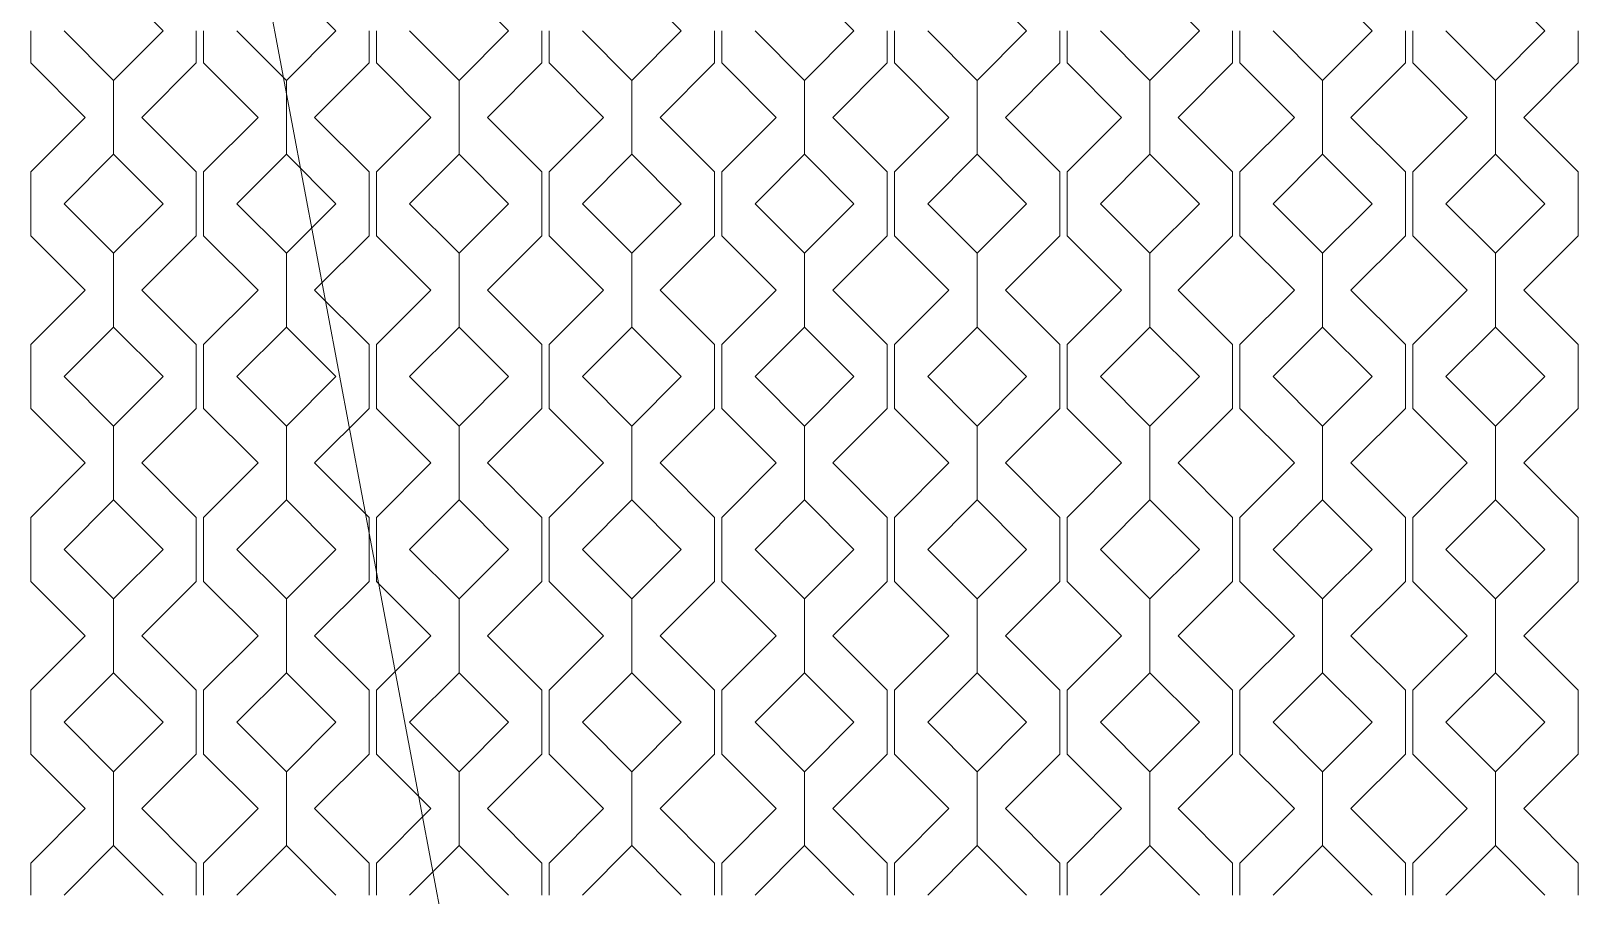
# Model space of a CAD drawing. Header units: millimetres. Extents: x -20794 to 71174, y -103753 to 30644.
# Drawn here: x -826 to 2160, y 14000 to 15667 of the extents above; entities that cross this region are included whole.
import ezdxf

# ---------------------------------------------------------------- set-up
doc = ezdxf.new("R2010")
doc.units = ezdxf.units.MM
doc.header["$MEASUREMENT"] = 0
doc.layers.add('Местность - Рельеф', color=7, linetype='Continuous')
doc.layers.add('Местность - Рельеф_Ном._пера__1', color=7, linetype='Continuous', lineweight=13)
doc.layers.add('Местность - Рельеф_Ном._пера__102', color=7, linetype='Continuous', lineweight=5, true_color=0xcccccc)

# ---------------------------------------------------------------- blocks, each defined once
blk = doc.blocks.new('*X1')
at = {"layer": 'Местность - Рельеф_Ном._пера__102', "color": 254, "linetype": 'Continuous', "lineweight": 5, "true_color": 0xcccccc}
for p, q in [((-666.665835, 15762.0806), (-571.2362, 15666.651)), ((-333.332835, 15762.0806), (-237.9032, 15666.651)), ((0.000165, 15762.0806), (95.4298, 15666.651)), ((333.333165, 15762.0806), (428.7628, 15666.651)), ((666.666165, 15762.0806), (762.0958, 15666.651)), ((999.999165, 15762.0806), (1095.4288, 15666.651)), ((1333.332165, 15762.0806), (1428.7618, 15666.651)), ((1666.665165, 15762.0806), (1762.0948, 15666.651)), ((1999.998165, 15762.0806), (2095.4278, 15666.651)), ((-826.235, 15666.651), (-826.235, 15604.907)), ((-666.666, 15571.222), (-762.095, 15666.651)), ((-571.2364, 15666.651), (-666.666, 15571.222)), ((-507.097, 15666.651), (-507.097, 15604.907)), ((-492.902, 15666.651), (-492.902, 15604.907)), ((-333.333, 15571.222), (-428.762, 15666.651)), ((-237.9034, 15666.651), (-333.333, 15571.222)), ((-173.764, 15666.651), (-173.764, 15604.907)), ((-159.569, 15666.651), (-159.569, 15604.907)), ((0, 15571.222), (-95.429, 15666.651)), ((95.4296, 15666.651), (0, 15571.222)), ((159.569, 15666.651), (159.569, 15604.907)), ((173.764, 15666.651), (173.764, 15604.907)), ((333.333, 15571.222), (237.904, 15666.651)), ((428.7626, 15666.651), (333.333, 15571.222)), ((492.902, 15666.651), (492.902, 15604.907)), ((507.097, 15666.651), (507.097, 15604.907)), ((666.666, 15571.222), (571.237, 15666.651)), ((762.0956, 15666.651), (666.666, 15571.222)), ((826.235, 15666.651), (826.235, 15604.907)), ((840.43, 15666.651), (840.43, 15604.907)), ((999.999, 15571.222), (904.57, 15666.651)), ((1095.4286, 15666.651), (999.999, 15571.222)), ((1159.568, 15666.651), (1159.568, 15604.907)), ((1173.763, 15666.651), (1173.763, 15604.907)), ((1333.332, 15571.222), (1237.903, 15666.651)), ((1428.7616, 15666.651), (1333.332, 15571.222)), ((1492.901, 15666.651), (1492.901, 15604.907)), ((1507.096, 15666.651), (1507.096, 15604.907)), ((1666.665, 15571.222), (1571.236, 15666.651)), ((1762.0946, 15666.651), (1666.665, 15571.222)), ((1826.234, 15666.651), (1826.234, 15604.907)), ((1840.429, 15666.651), (1840.429, 15604.907)), ((1999.998, 15571.222), (1904.569, 15666.651)), ((2095.4276, 15666.651), (1999.998, 15571.222)), ((2159.567, 15666.651), (2159.567, 15604.907)), ((-721.313, 15499.985), (-826.235, 15604.907)), ((-507.097, 15604.907), (-612.0191, 15499.985)), ((-387.98, 15499.985), (-492.902, 15604.907)), ((-173.764, 15604.907), (-278.6861, 15499.985)), ((-54.647, 15499.985), (-159.569, 15604.907)), ((159.569, 15604.907), (54.6469, 15499.985)), ((278.686, 15499.985), (173.764, 15604.907)), ((492.902, 15604.907), (387.9799, 15499.985)), ((612.019, 15499.985), (507.097, 15604.907)), ((826.235, 15604.907), (721.3129, 15499.985)), ((945.352, 15499.985), (840.43, 15604.907)), ((1159.568, 15604.907), (1054.6459, 15499.985)), ((1278.685, 15499.985), (1173.763, 15604.907)), ((1492.901, 15604.907), (1387.9789, 15499.985)), ((1612.018, 15499.985), (1507.096, 15604.907)), ((1826.234, 15604.907), (1721.3119, 15499.985)), ((1945.351, 15499.985), (1840.429, 15604.907)), ((2159.567, 15604.907), (2054.6449, 15499.985)), ((-666.666, 15428.7476), (-666.666, 15571.222)), ((-666.665835, 15571.222), (-666.665835, 15428.7476)), ((-333.333, 15428.7476), (-333.333, 15571.222)), ((-333.332835, 15571.222), (-333.332835, 15428.7476)), ((0, 15428.7476), (0, 15571.222)), ((0.000165, 15571.222), (0.000165, 15428.7476)), ((333.333, 15428.7476), (333.333, 15571.222)), ((333.333165, 15571.222), (333.333165, 15428.7476)), ((666.666, 15428.7476), (666.666, 15571.222)), ((666.666165, 15571.222), (666.666165, 15428.7476)), ((999.999, 15428.7476), (999.999, 15571.222)), ((999.999165, 15571.222), (999.999165, 15428.7476)), ((1333.332, 15428.7476), (1333.332, 15571.222)), ((1333.332165, 15571.222), (1333.332165, 15428.7476)), ((1666.665, 15428.7476), (1666.665, 15571.222)), ((1666.665165, 15571.222), (1666.665165, 15428.7476)), ((1999.998, 15428.7476), (1999.998, 15571.222)), ((1999.998165, 15571.222), (1999.998165, 15428.7476)), ((-826.235, 15395.0625), (-721.313, 15499.985)), ((-612.0191, 15499.985), (-507.097, 15395.0625)), ((-492.902, 15395.0625), (-387.98, 15499.985)), ((-278.6861, 15499.985), (-173.764, 15395.0625)), ((-159.569, 15395.0625), (-54.647, 15499.985)), ((54.6469, 15499.985), (159.569, 15395.0625)), ((173.764, 15395.0625), (278.686, 15499.985)), ((387.9799, 15499.985), (492.902, 15395.0625)), ((507.097, 15395.0625), (612.019, 15499.985)), ((721.3129, 15499.985), (826.235, 15395.0625)), ((840.43, 15395.0625), (945.352, 15499.985)), ((1054.6459, 15499.985), (1159.568, 15395.0625)), ((1173.763, 15395.0625), (1278.685, 15499.985)), ((1387.9789, 15499.985), (1492.901, 15395.0625)), ((1507.096, 15395.0625), (1612.018, 15499.985)), ((1721.3119, 15499.985), (1826.234, 15395.0625)), ((1840.429, 15395.0625), (1945.351, 15499.985)), ((2054.6449, 15499.985), (2159.567, 15395.0625)), ((-762.095, 15333.318165), (-666.666, 15428.7478)), ((-666.665835, 15428.7476), (-571.2362, 15333.318)), ((-428.762, 15333.318165), (-333.333, 15428.7478)), ((-333.332835, 15428.7476), (-237.9032, 15333.318)), ((-95.429, 15333.318165), (0, 15428.7478)), ((0.000165, 15428.7476), (95.4298, 15333.318)), ((237.904, 15333.318165), (333.333, 15428.7478)), ((333.333165, 15428.7476), (428.7628, 15333.318)), ((571.237, 15333.318165), (666.666, 15428.7478)), ((666.666165, 15428.7476), (762.0958, 15333.318)), ((904.57, 15333.318165), (999.999, 15428.7478)), ((999.999165, 15428.7476), (1095.4288, 15333.318)), ((1237.903, 15333.318165), (1333.332, 15428.7478)), ((1333.332165, 15428.7476), (1428.7618, 15333.318)), ((1571.236, 15333.318165), (1666.665, 15428.7478)), ((1666.665165, 15428.7476), (1762.0948, 15333.318)), ((1904.569, 15333.318165), (1999.998, 15428.7478)), ((1999.998165, 15428.7476), (2095.4278, 15333.318)), ((-826.235, 15395.0625), (-826.235, 15333.318)), ((-507.097, 15395.0625), (-507.097, 15333.318)), ((-492.902, 15395.0625), (-492.902, 15333.318)), ((-173.764, 15395.0625), (-173.764, 15333.318)), ((-159.569, 15395.0625), (-159.569, 15333.318)), ((159.569, 15395.0625), (159.569, 15333.318)), ((173.764, 15395.0625), (173.764, 15333.318)), ((492.902, 15395.0625), (492.902, 15333.318)), ((507.097, 15395.0625), (507.097, 15333.318)), ((826.235, 15395.0625), (826.235, 15333.318)), ((840.43, 15395.0625), (840.43, 15333.318)), ((1159.568, 15395.0625), (1159.568, 15333.318)), ((1173.763, 15395.0625), (1173.763, 15333.318)), ((1492.901, 15395.0625), (1492.901, 15333.318)), ((1507.096, 15395.0625), (1507.096, 15333.318)), ((1826.234, 15395.0625), (1826.234, 15333.318)), ((1840.429, 15395.0625), (1840.429, 15333.318)), ((2159.567, 15395.0625), (2159.567, 15333.318)), ((-826.235, 15333.318), (-826.235, 15271.574)), ((-666.666, 15237.889), (-762.095, 15333.318)), ((-571.2364, 15333.318), (-666.666, 15237.889)), ((-507.097, 15333.318), (-507.097, 15271.574)), ((-492.902, 15333.318), (-492.902, 15271.574)), ((-333.333, 15237.889), (-428.762, 15333.318)), ((-237.9034, 15333.318), (-333.333, 15237.889)), ((-173.764, 15333.318), (-173.764, 15271.574)), ((-159.569, 15333.318), (-159.569, 15271.574)), ((0, 15237.889), (-95.429, 15333.318)), ((95.4296, 15333.318), (0, 15237.889)), ((159.569, 15333.318), (159.569, 15271.574)), ((173.764, 15333.318), (173.764, 15271.574)), ((333.333, 15237.889), (237.904, 15333.318)), ((428.7626, 15333.318), (333.333, 15237.889)), ((492.902, 15333.318), (492.902, 15271.574)), ((507.097, 15333.318), (507.097, 15271.574)), ((666.666, 15237.889), (571.237, 15333.318)), ((762.0956, 15333.318), (666.666, 15237.889)), ((826.235, 15333.318), (826.235, 15271.574)), ((840.43, 15333.318), (840.43, 15271.574)), ((999.999, 15237.889), (904.57, 15333.318)), ((1095.4286, 15333.318), (999.999, 15237.889)), ((1159.568, 15333.318), (1159.568, 15271.574)), ((1173.763, 15333.318), (1173.763, 15271.574)), ((1333.332, 15237.889), (1237.903, 15333.318)), ((1428.7616, 15333.318), (1333.332, 15237.889)), ((1492.901, 15333.318), (1492.901, 15271.574)), ((1507.096, 15333.318), (1507.096, 15271.574)), ((1666.665, 15237.889), (1571.236, 15333.318)), ((1762.0946, 15333.318), (1666.665, 15237.889)), ((1826.234, 15333.318), (1826.234, 15271.574)), ((1840.429, 15333.318), (1840.429, 15271.574)), ((1999.998, 15237.889), (1904.569, 15333.318)), ((2095.4276, 15333.318), (1999.998, 15237.889)), ((2159.567, 15333.318), (2159.567, 15271.574)), ((-721.313, 15166.652), (-826.235, 15271.574)), ((-507.097, 15271.574), (-612.0191, 15166.652)), ((-387.98, 15166.652), (-492.902, 15271.574)), ((-173.764, 15271.574), (-278.6861, 15166.652)), ((-54.647, 15166.652), (-159.569, 15271.574)), ((159.569, 15271.574), (54.6469, 15166.652)), ((278.686, 15166.652), (173.764, 15271.574)), ((492.902, 15271.574), (387.9799, 15166.652)), ((612.019, 15166.652), (507.097, 15271.574)), ((826.235, 15271.574), (721.3129, 15166.652)), ((945.352, 15166.652), (840.43, 15271.574)), ((1159.568, 15271.574), (1054.6459, 15166.652)), ((1278.685, 15166.652), (1173.763, 15271.574)), ((1492.901, 15271.574), (1387.9789, 15166.652)), ((1612.018, 15166.652), (1507.096, 15271.574)), ((1826.234, 15271.574), (1721.3119, 15166.652)), ((1945.351, 15166.652), (1840.429, 15271.574)), ((2159.567, 15271.574), (2054.6449, 15166.652)), ((-666.666, 15095.4146), (-666.666, 15237.889)), ((-666.665835, 15237.889), (-666.665835, 15095.4146)), ((-333.333, 15095.4146), (-333.333, 15237.889)), ((-333.332835, 15237.889), (-333.332835, 15095.4146)), ((0, 15095.4146), (0, 15237.889)), ((0.000165, 15237.889), (0.000165, 15095.4146)), ((333.333, 15095.4146), (333.333, 15237.889)), ((333.333165, 15237.889), (333.333165, 15095.4146)), ((666.666, 15095.4146), (666.666, 15237.889)), ((666.666165, 15237.889), (666.666165, 15095.4146)), ((999.999, 15095.4146), (999.999, 15237.889)), ((999.999165, 15237.889), (999.999165, 15095.4146)), ((1333.332, 15095.4146), (1333.332, 15237.889)), ((1333.332165, 15237.889), (1333.332165, 15095.4146)), ((1666.665, 15095.4146), (1666.665, 15237.889)), ((1666.665165, 15237.889), (1666.665165, 15095.4146)), ((1999.998, 15095.4146), (1999.998, 15237.889)), ((1999.998165, 15237.889), (1999.998165, 15095.4146)), ((-826.235, 15061.7295), (-721.313, 15166.652)), ((-612.0191, 15166.652), (-507.097, 15061.7295)), ((-492.902, 15061.7295), (-387.98, 15166.652)), ((-278.6861, 15166.652), (-173.764, 15061.7295)), ((-159.569, 15061.7295), (-54.647, 15166.652)), ((54.6469, 15166.652), (159.569, 15061.7295)), ((173.764, 15061.7295), (278.686, 15166.652)), ((387.9799, 15166.652), (492.902, 15061.7295)), ((507.097, 15061.7295), (612.019, 15166.652)), ((721.3129, 15166.652), (826.235, 15061.7295)), ((840.43, 15061.7295), (945.352, 15166.652)), ((1054.6459, 15166.652), (1159.568, 15061.7295)), ((1173.763, 15061.7295), (1278.685, 15166.652)), ((1387.9789, 15166.652), (1492.901, 15061.7295)), ((1507.096, 15061.7295), (1612.018, 15166.652)), ((1721.3119, 15166.652), (1826.234, 15061.7295)), ((1840.429, 15061.7295), (1945.351, 15166.652)), ((2054.6449, 15166.652), (2159.567, 15061.7295)), ((-762.095, 14999.985165), (-666.666, 15095.4148)), ((-666.665835, 15095.4146), (-571.2362, 14999.985)), ((-428.762, 14999.985165), (-333.333, 15095.4148)), ((-333.332835, 15095.4146), (-237.9032, 14999.985)), ((-95.429, 14999.985165), (0, 15095.4148)), ((0.000165, 15095.4146), (95.4298, 14999.985)), ((237.904, 14999.985165), (333.333, 15095.4148)), ((333.333165, 15095.4146), (428.7628, 14999.985)), ((571.237, 14999.985165), (666.666, 15095.4148)), ((666.666165, 15095.4146), (762.0958, 14999.985)), ((904.57, 14999.985165), (999.999, 15095.4148)), ((999.999165, 15095.4146), (1095.4288, 14999.985)), ((1237.903, 14999.985165), (1333.332, 15095.4148)), ((1333.332165, 15095.4146), (1428.7618, 14999.985)), ((1571.236, 14999.985165), (1666.665, 15095.4148)), ((1666.665165, 15095.4146), (1762.0948, 14999.985)), ((1904.569, 14999.985165), (1999.998, 15095.4148)), ((1999.998165, 15095.4146), (2095.4278, 14999.985)), ((-826.235, 15061.7295), (-826.235, 14999.985)), ((-507.097, 15061.7295), (-507.097, 14999.985)), ((-492.902, 15061.7295), (-492.902, 14999.985)), ((-173.764, 15061.7295), (-173.764, 14999.985)), ((-159.569, 15061.7295), (-159.569, 14999.985)), ((159.569, 15061.7295), (159.569, 14999.985)), ((173.764, 15061.7295), (173.764, 14999.985)), ((492.902, 15061.7295), (492.902, 14999.985)), ((507.097, 15061.7295), (507.097, 14999.985)), ((826.235, 15061.7295), (826.235, 14999.985)), ((840.43, 15061.7295), (840.43, 14999.985)), ((1159.568, 15061.7295), (1159.568, 14999.985)), ((1173.763, 15061.7295), (1173.763, 14999.985)), ((1492.901, 15061.7295), (1492.901, 14999.985)), ((1507.096, 15061.7295), (1507.096, 14999.985)), ((1826.234, 15061.7295), (1826.234, 14999.985)), ((1840.429, 15061.7295), (1840.429, 14999.985)), ((2159.567, 15061.7295), (2159.567, 14999.985)), ((-826.235, 14999.985), (-826.235, 14938.241)), ((-666.666, 14904.556), (-762.095, 14999.985)), ((-571.2364, 14999.985), (-666.666, 14904.556)), ((-507.097, 14999.985), (-507.097, 14938.241)), ((-492.902, 14999.985), (-492.902, 14938.241)), ((-333.333, 14904.556), (-428.762, 14999.985)), ((-237.9034, 14999.985), (-333.333, 14904.556)), ((-173.764, 14999.985), (-173.764, 14938.241)), ((-159.569, 14999.985), (-159.569, 14938.241)), ((0, 14904.556), (-95.429, 14999.985)), ((95.4296, 14999.985), (0, 14904.556)), ((159.569, 14999.985), (159.569, 14938.241)), ((173.764, 14999.985), (173.764, 14938.241)), ((333.333, 14904.556), (237.904, 14999.985)), ((428.7626, 14999.985), (333.333, 14904.556)), ((492.902, 14999.985), (492.902, 14938.241)), ((507.097, 14999.985), (507.097, 14938.241)), ((666.666, 14904.556), (571.237, 14999.985)), ((762.0956, 14999.985), (666.666, 14904.556)), ((826.235, 14999.985), (826.235, 14938.241)), ((840.43, 14999.985), (840.43, 14938.241)), ((999.999, 14904.556), (904.57, 14999.985)), ((1095.4286, 14999.985), (999.999, 14904.556)), ((1159.568, 14999.985), (1159.568, 14938.241)), ((1173.763, 14999.985), (1173.763, 14938.241)), ((1333.332, 14904.556), (1237.903, 14999.985)), ((1428.7616, 14999.985), (1333.332, 14904.556)), ((1492.901, 14999.985), (1492.901, 14938.241)), ((1507.096, 14999.985), (1507.096, 14938.241)), ((1666.665, 14904.556), (1571.236, 14999.985)), ((1762.0946, 14999.985), (1666.665, 14904.556)), ((1826.234, 14999.985), (1826.234, 14938.241)), ((1840.429, 14999.985), (1840.429, 14938.241)), ((1999.998, 14904.556), (1904.569, 14999.985)), ((2095.4276, 14999.985), (1999.998, 14904.556)), ((2159.567, 14999.985), (2159.567, 14938.241)), ((-721.313, 14833.319), (-826.235, 14938.241)), ((-507.097, 14938.241), (-612.0191, 14833.319)), ((-387.98, 14833.319), (-492.902, 14938.241)), ((-173.764, 14938.241), (-278.6861, 14833.319)), ((-54.647, 14833.319), (-159.569, 14938.241)), ((159.569, 14938.241), (54.6469, 14833.319)), ((278.686, 14833.319), (173.764, 14938.241)), ((492.902, 14938.241), (387.9799, 14833.319)), ((612.019, 14833.319), (507.097, 14938.241)), ((826.235, 14938.241), (721.3129, 14833.319)), ((945.352, 14833.319), (840.43, 14938.241)), ((1159.568, 14938.241), (1054.6459, 14833.319)), ((1278.685, 14833.319), (1173.763, 14938.241)), ((1492.901, 14938.241), (1387.9789, 14833.319)), ((1612.018, 14833.319), (1507.096, 14938.241)), ((1826.234, 14938.241), (1721.3119, 14833.319)), ((1945.351, 14833.319), (1840.429, 14938.241)), ((2159.567, 14938.241), (2054.6449, 14833.319)), ((-666.666, 14762.0816), (-666.666, 14904.556)), ((-666.665835, 14904.556), (-666.665835, 14762.0816)), ((-333.333, 14762.0816), (-333.333, 14904.556)), ((-333.332835, 14904.556), (-333.332835, 14762.0816)), ((0, 14762.0816), (0, 14904.556)), ((0.000165, 14904.556), (0.000165, 14762.0816)), ((333.333, 14762.0816), (333.333, 14904.556)), ((333.333165, 14904.556), (333.333165, 14762.0816)), ((666.666, 14762.0816), (666.666, 14904.556)), ((666.666165, 14904.556), (666.666165, 14762.0816)), ((999.999, 14762.0816), (999.999, 14904.556)), ((999.999165, 14904.556), (999.999165, 14762.0816)), ((1333.332, 14762.0816), (1333.332, 14904.556)), ((1333.332165, 14904.556), (1333.332165, 14762.0816)), ((1666.665, 14762.0816), (1666.665, 14904.556)), ((1666.665165, 14904.556), (1666.665165, 14762.0816)), ((1999.998, 14762.0816), (1999.998, 14904.556)), ((1999.998165, 14904.556), (1999.998165, 14762.0816)), ((-826.235, 14728.3965), (-721.313, 14833.319)), ((-612.0191, 14833.319), (-507.097, 14728.3965)), ((-492.902, 14728.3965), (-387.98, 14833.319)), ((-278.6861, 14833.319), (-173.764, 14728.3965)), ((-159.569, 14728.3965), (-54.647, 14833.319)), ((54.6469, 14833.319), (159.569, 14728.3965)), ((173.764, 14728.3965), (278.686, 14833.319)), ((387.9799, 14833.319), (492.902, 14728.3965)), ((507.097, 14728.3965), (612.019, 14833.319)), ((721.3129, 14833.319), (826.235, 14728.3965)), ((840.43, 14728.3965), (945.352, 14833.319)), ((1054.6459, 14833.319), (1159.568, 14728.3965)), ((1173.763, 14728.3965), (1278.685, 14833.319)), ((1387.9789, 14833.319), (1492.901, 14728.3965)), ((1507.096, 14728.3965), (1612.018, 14833.319)), ((1721.3119, 14833.319), (1826.234, 14728.3965)), ((1840.429, 14728.3965), (1945.351, 14833.319)), ((2054.6449, 14833.319), (2159.567, 14728.3965)), ((-762.095, 14666.652165), (-666.666, 14762.0818)), ((-666.665835, 14762.0816), (-571.2362, 14666.652)), ((-428.762, 14666.652165), (-333.333, 14762.0818)), ((-333.332835, 14762.0816), (-237.9032, 14666.652)), ((-95.429, 14666.652165), (0, 14762.0818)), ((0.000165, 14762.0816), (95.4298, 14666.652)), ((237.904, 14666.652165), (333.333, 14762.0818)), ((333.333165, 14762.0816), (428.7628, 14666.652)), ((571.237, 14666.652165), (666.666, 14762.0818)), ((666.666165, 14762.0816), (762.0958, 14666.652)), ((904.57, 14666.652165), (999.999, 14762.0818)), ((999.999165, 14762.0816), (1095.4288, 14666.652)), ((1237.903, 14666.652165), (1333.332, 14762.0818)), ((1333.332165, 14762.0816), (1428.7618, 14666.652)), ((1571.236, 14666.652165), (1666.665, 14762.0818)), ((1666.665165, 14762.0816), (1762.0948, 14666.652)), ((1904.569, 14666.652165), (1999.998, 14762.0818)), ((1999.998165, 14762.0816), (2095.4278, 14666.652)), ((-826.235, 14728.3965), (-826.235, 14666.652)), ((-507.097, 14728.3965), (-507.097, 14666.652)), ((-492.902, 14728.3965), (-492.902, 14666.652)), ((-173.764, 14728.3965), (-173.764, 14666.652)), ((-159.569, 14728.3965), (-159.569, 14666.652)), ((159.569, 14728.3965), (159.569, 14666.652)), ((173.764, 14728.3965), (173.764, 14666.652)), ((492.902, 14728.3965), (492.902, 14666.652)), ((507.097, 14728.3965), (507.097, 14666.652)), ((826.235, 14728.3965), (826.235, 14666.652)), ((840.43, 14728.3965), (840.43, 14666.652)), ((1159.568, 14728.3965), (1159.568, 14666.652)), ((1173.763, 14728.3965), (1173.763, 14666.652)), ((1492.901, 14728.3965), (1492.901, 14666.652)), ((1507.096, 14728.3965), (1507.096, 14666.652)), ((1826.234, 14728.3965), (1826.234, 14666.652)), ((1840.429, 14728.3965), (1840.429, 14666.652)), ((2159.567, 14728.3965), (2159.567, 14666.652)), ((-826.235, 14666.652), (-826.235, 14604.908)), ((-666.666, 14571.223), (-762.095, 14666.652)), ((-571.2364, 14666.652), (-666.666, 14571.223)), ((-507.097, 14666.652), (-507.097, 14604.908)), ((-492.902, 14666.652), (-492.902, 14604.908)), ((-333.333, 14571.223), (-428.762, 14666.652)), ((-237.9034, 14666.652), (-333.333, 14571.223)), ((-173.764, 14666.652), (-173.764, 14604.908)), ((-159.569, 14666.652), (-159.569, 14604.908)), ((0, 14571.223), (-95.429, 14666.652)), ((95.4296, 14666.652), (0, 14571.223)), ((159.569, 14666.652), (159.569, 14604.908)), ((173.764, 14666.652), (173.764, 14604.908)), ((333.333, 14571.223), (237.904, 14666.652)), ((428.7626, 14666.652), (333.333, 14571.223)), ((492.902, 14666.652), (492.902, 14604.908)), ((507.097, 14666.652), (507.097, 14604.908)), ((666.666, 14571.223), (571.237, 14666.652)), ((762.0956, 14666.652), (666.666, 14571.223)), ((826.235, 14666.652), (826.235, 14604.908)), ((840.43, 14666.652), (840.43, 14604.908)), ((999.999, 14571.223), (904.57, 14666.652)), ((1095.4286, 14666.652), (999.999, 14571.223)), ((1159.568, 14666.652), (1159.568, 14604.908)), ((1173.763, 14666.652), (1173.763, 14604.908)), ((1333.332, 14571.223), (1237.903, 14666.652)), ((1428.7616, 14666.652), (1333.332, 14571.223)), ((1492.901, 14666.652), (1492.901, 14604.908)), ((1507.096, 14666.652), (1507.096, 14604.908)), ((1666.665, 14571.223), (1571.236, 14666.652)), ((1762.0946, 14666.652), (1666.665, 14571.223)), ((1826.234, 14666.652), (1826.234, 14604.908)), ((1840.429, 14666.652), (1840.429, 14604.908)), ((1999.998, 14571.223), (1904.569, 14666.652)), ((2095.4276, 14666.652), (1999.998, 14571.223)), ((2159.567, 14666.652), (2159.567, 14604.908)), ((-721.313, 14499.986), (-826.235, 14604.908)), ((-507.097, 14604.908), (-612.0191, 14499.986)), ((-387.98, 14499.986), (-492.902, 14604.908)), ((-173.764, 14604.908), (-278.6861, 14499.986)), ((-54.647, 14499.986), (-159.569, 14604.908)), ((159.569, 14604.908), (54.6469, 14499.986)), ((278.686, 14499.986), (173.764, 14604.908)), ((492.902, 14604.908), (387.9799, 14499.986)), ((612.019, 14499.986), (507.097, 14604.908)), ((826.235, 14604.908), (721.3129, 14499.986)), ((945.352, 14499.986), (840.43, 14604.908)), ((1159.568, 14604.908), (1054.6459, 14499.986)), ((1278.685, 14499.986), (1173.763, 14604.908)), ((1492.901, 14604.908), (1387.9789, 14499.986)), ((1612.018, 14499.986), (1507.096, 14604.908)), ((1826.234, 14604.908), (1721.3119, 14499.986)), ((1945.351, 14499.986), (1840.429, 14604.908)), ((2159.567, 14604.908), (2054.6449, 14499.986)), ((-666.666, 14428.7486), (-666.666, 14571.223)), ((-666.665835, 14571.223), (-666.665835, 14428.7486)), ((-333.333, 14428.7486), (-333.333, 14571.223)), ((-333.332835, 14571.223), (-333.332835, 14428.7486)), ((0, 14428.7486), (0, 14571.223)), ((0.000165, 14571.223), (0.000165, 14428.7486)), ((333.333, 14428.7486), (333.333, 14571.223)), ((333.333165, 14571.223), (333.333165, 14428.7486)), ((666.666, 14428.7486), (666.666, 14571.223)), ((666.666165, 14571.223), (666.666165, 14428.7486)), ((999.999, 14428.7486), (999.999, 14571.223)), ((999.999165, 14571.223), (999.999165, 14428.7486)), ((1333.332, 14428.7486), (1333.332, 14571.223)), ((1333.332165, 14571.223), (1333.332165, 14428.7486)), ((1666.665, 14428.7486), (1666.665, 14571.223)), ((1666.665165, 14571.223), (1666.665165, 14428.7486)), ((1999.998, 14428.7486), (1999.998, 14571.223)), ((1999.998165, 14571.223), (1999.998165, 14428.7486)), ((-826.235, 14395.0635), (-721.313, 14499.986)), ((-612.0191, 14499.986), (-507.097, 14395.0635)), ((-492.902, 14395.0635), (-387.98, 14499.986)), ((-278.6861, 14499.986), (-173.764, 14395.0635)), ((-159.569, 14395.0635), (-54.647, 14499.986)), ((54.6469, 14499.986), (159.569, 14395.0635)), ((173.764, 14395.0635), (278.686, 14499.986)), ((387.9799, 14499.986), (492.902, 14395.0635)), ((507.097, 14395.0635), (612.019, 14499.986)), ((721.3129, 14499.986), (826.235, 14395.0635)), ((840.43, 14395.0635), (945.352, 14499.986)), ((1054.6459, 14499.986), (1159.568, 14395.0635)), ((1173.763, 14395.0635), (1278.685, 14499.986)), ((1387.9789, 14499.986), (1492.901, 14395.0635)), ((1507.096, 14395.0635), (1612.018, 14499.986)), ((1721.3119, 14499.986), (1826.234, 14395.0635)), ((1840.429, 14395.0635), (1945.351, 14499.986)), ((2054.6449, 14499.986), (2159.567, 14395.0635)), ((-762.095, 14333.319165), (-666.666, 14428.7488)), ((-666.665835, 14428.7486), (-571.2362, 14333.319)), ((-428.762, 14333.319165), (-333.333, 14428.7488)), ((-333.332835, 14428.7486), (-237.9032, 14333.319)), ((-95.429, 14333.319165), (0, 14428.7488)), ((0.000165, 14428.7486), (95.4298, 14333.319)), ((237.904, 14333.319165), (333.333, 14428.7488)), ((333.333165, 14428.7486), (428.7628, 14333.319)), ((571.237, 14333.319165), (666.666, 14428.7488)), ((666.666165, 14428.7486), (762.0958, 14333.319)), ((904.57, 14333.319165), (999.999, 14428.7488)), ((999.999165, 14428.7486), (1095.4288, 14333.319)), ((1237.903, 14333.319165), (1333.332, 14428.7488)), ((1333.332165, 14428.7486), (1428.7618, 14333.319)), ((1571.236, 14333.319165), (1666.665, 14428.7488)), ((1666.665165, 14428.7486), (1762.0948, 14333.319)), ((1904.569, 14333.319165), (1999.998, 14428.7488)), ((1999.998165, 14428.7486), (2095.4278, 14333.319)), ((-826.235, 14395.0635), (-826.235, 14333.319)), ((-507.097, 14395.0635), (-507.097, 14333.319)), ((-492.902, 14395.0635), (-492.902, 14333.319)), ((-173.764, 14395.0635), (-173.764, 14333.319)), ((-159.569, 14395.0635), (-159.569, 14333.319)), ((159.569, 14395.0635), (159.569, 14333.319)), ((173.764, 14395.0635), (173.764, 14333.319)), ((492.902, 14395.0635), (492.902, 14333.319)), ((507.097, 14395.0635), (507.097, 14333.319)), ((826.235, 14395.0635), (826.235, 14333.319)), ((840.43, 14395.0635), (840.43, 14333.319)), ((1159.568, 14395.0635), (1159.568, 14333.319)), ((1173.763, 14395.0635), (1173.763, 14333.319)), ((1492.901, 14395.0635), (1492.901, 14333.319)), ((1507.096, 14395.0635), (1507.096, 14333.319)), ((1826.234, 14395.0635), (1826.234, 14333.319)), ((1840.429, 14395.0635), (1840.429, 14333.319)), ((2159.567, 14395.0635), (2159.567, 14333.319)), ((-826.235, 14333.319), (-826.235, 14271.575)), ((-666.666, 14237.89), (-762.095, 14333.319)), ((-571.2364, 14333.319), (-666.666, 14237.89)), ((-507.097, 14333.319), (-507.097, 14271.575)), ((-492.902, 14333.319), (-492.902, 14271.575)), ((-333.333, 14237.89), (-428.762, 14333.319)), ((-237.9034, 14333.319), (-333.333, 14237.89)), ((-173.764, 14333.319), (-173.764, 14271.575)), ((-159.569, 14333.319), (-159.569, 14271.575)), ((0, 14237.89), (-95.429, 14333.319)), ((95.4296, 14333.319), (0, 14237.89)), ((159.569, 14333.319), (159.569, 14271.575)), ((173.764, 14333.319), (173.764, 14271.575)), ((333.333, 14237.89), (237.904, 14333.319)), ((428.7626, 14333.319), (333.333, 14237.89)), ((492.902, 14333.319), (492.902, 14271.575)), ((507.097, 14333.319), (507.097, 14271.575)), ((666.666, 14237.89), (571.237, 14333.319)), ((762.0956, 14333.319), (666.666, 14237.89)), ((826.235, 14333.319), (826.235, 14271.575)), ((840.43, 14333.319), (840.43, 14271.575)), ((999.999, 14237.89), (904.57, 14333.319)), ((1095.4286, 14333.319), (999.999, 14237.89)), ((1159.568, 14333.319), (1159.568, 14271.575)), ((1173.763, 14333.319), (1173.763, 14271.575)), ((1333.332, 14237.89), (1237.903, 14333.319)), ((1428.7616, 14333.319), (1333.332, 14237.89)), ((1492.901, 14333.319), (1492.901, 14271.575)), ((1507.096, 14333.319), (1507.096, 14271.575)), ((1666.665, 14237.89), (1571.236, 14333.319)), ((1762.0946, 14333.319), (1666.665, 14237.89)), ((1826.234, 14333.319), (1826.234, 14271.575)), ((1840.429, 14333.319), (1840.429, 14271.575)), ((1999.998, 14237.89), (1904.569, 14333.319)), ((2095.4276, 14333.319), (1999.998, 14237.89)), ((2159.567, 14333.319), (2159.567, 14271.575)), ((-721.313, 14166.653), (-826.235, 14271.575)), ((-507.097, 14271.575), (-612.0191, 14166.653)), ((-387.98, 14166.653), (-492.902, 14271.575)), ((-173.764, 14271.575), (-278.6861, 14166.653)), ((-54.647, 14166.653), (-159.569, 14271.575)), ((159.569, 14271.575), (54.6469, 14166.653)), ((278.686, 14166.653), (173.764, 14271.575)), ((492.902, 14271.575), (387.9799, 14166.653)), ((612.019, 14166.653), (507.097, 14271.575)), ((826.235, 14271.575), (721.3129, 14166.653)), ((945.352, 14166.653), (840.43, 14271.575)), ((1159.568, 14271.575), (1054.6459, 14166.653)), ((1278.685, 14166.653), (1173.763, 14271.575)), ((1492.901, 14271.575), (1387.9789, 14166.653)), ((1612.018, 14166.653), (1507.096, 14271.575)), ((1826.234, 14271.575), (1721.3119, 14166.653)), ((1945.351, 14166.653), (1840.429, 14271.575)), ((2159.567, 14271.575), (2054.6449, 14166.653)), ((-666.666, 14095.4156), (-666.666, 14237.89)), ((-666.665835, 14237.89), (-666.665835, 14095.4156)), ((-333.333, 14095.4156), (-333.333, 14237.89)), ((-333.332835, 14237.89), (-333.332835, 14095.4156)), ((0, 14095.4156), (0, 14237.89)), ((0.000165, 14237.89), (0.000165, 14095.4156)), ((333.333, 14095.4156), (333.333, 14237.89)), ((333.333165, 14237.89), (333.333165, 14095.4156)), ((666.666, 14095.4156), (666.666, 14237.89)), ((666.666165, 14237.89), (666.666165, 14095.4156)), ((999.999, 14095.4156), (999.999, 14237.89)), ((999.999165, 14237.89), (999.999165, 14095.4156)), ((1333.332, 14095.4156), (1333.332, 14237.89)), ((1333.332165, 14237.89), (1333.332165, 14095.4156)), ((1666.665, 14095.4156), (1666.665, 14237.89)), ((1666.665165, 14237.89), (1666.665165, 14095.4156)), ((1999.998, 14095.4156), (1999.998, 14237.89)), ((1999.998165, 14237.89), (1999.998165, 14095.4156)), ((-826.235, 14061.7305), (-721.313, 14166.653)), ((-612.0191, 14166.653), (-507.097, 14061.7305)), ((-492.902, 14061.7305), (-387.98, 14166.653)), ((-278.6861, 14166.653), (-173.764, 14061.7305)), ((-159.569, 14061.7305), (-54.647, 14166.653)), ((54.6469, 14166.653), (159.569, 14061.7305)), ((173.764, 14061.7305), (278.686, 14166.653)), ((387.9799, 14166.653), (492.902, 14061.7305)), ((507.097, 14061.7305), (612.019, 14166.653)), ((721.3129, 14166.653), (826.235, 14061.7305)), ((840.43, 14061.7305), (945.352, 14166.653)), ((1054.6459, 14166.653), (1159.568, 14061.7305)), ((1173.763, 14061.7305), (1278.685, 14166.653)), ((1387.9789, 14166.653), (1492.901, 14061.7305)), ((1507.096, 14061.7305), (1612.018, 14166.653)), ((1721.3119, 14166.653), (1826.234, 14061.7305)), ((1840.429, 14061.7305), (1945.351, 14166.653)), ((2054.6449, 14166.653), (2159.567, 14061.7305)), ((-762.095, 13999.986165), (-666.666, 14095.4158)), ((-666.665835, 14095.4156), (-571.2362, 13999.986)), ((-428.762, 13999.986165), (-333.333, 14095.4158)), ((-333.332835, 14095.4156), (-237.9032, 13999.986)), ((-95.429, 13999.986165), (0, 14095.4158)), ((0.000165, 14095.4156), (95.4298, 13999.986)), ((237.904, 13999.986165), (333.333, 14095.4158)), ((333.333165, 14095.4156), (428.7628, 13999.986)), ((571.237, 13999.986165), (666.666, 14095.4158)), ((666.666165, 14095.4156), (762.0958, 13999.986)), ((904.57, 13999.986165), (999.999, 14095.4158)), ((999.999165, 14095.4156), (1095.4288, 13999.986)), ((1237.903, 13999.986165), (1333.332, 14095.4158)), ((1333.332165, 14095.4156), (1428.7618, 13999.986)), ((1571.236, 13999.986165), (1666.665, 14095.4158)), ((1666.665165, 14095.4156), (1762.0948, 13999.986)), ((1904.569, 13999.986165), (1999.998, 14095.4158)), ((1999.998165, 14095.4156), (2095.4278, 13999.986)), ((-826.235, 14061.7305), (-826.235, 13999.986)), ((-507.097, 14061.7305), (-507.097, 13999.986)), ((-492.902, 14061.7305), (-492.902, 13999.986)), ((-173.764, 14061.7305), (-173.764, 13999.986)), ((-159.569, 14061.7305), (-159.569, 13999.986)), ((159.569, 14061.7305), (159.569, 13999.986)), ((173.764, 14061.7305), (173.764, 13999.986)), ((492.902, 14061.7305), (492.902, 13999.986)), ((507.097, 14061.7305), (507.097, 13999.986)), ((826.235, 14061.7305), (826.235, 13999.986)), ((840.43, 14061.7305), (840.43, 13999.986)), ((1159.568, 14061.7305), (1159.568, 13999.986)), ((1173.763, 14061.7305), (1173.763, 13999.986)), ((1492.901, 14061.7305), (1492.901, 13999.986)), ((1507.096, 14061.7305), (1507.096, 13999.986)), ((1826.234, 14061.7305), (1826.234, 13999.986)), ((1840.429, 14061.7305), (1840.429, 13999.986)), ((2159.567, 14061.7305), (2159.567, 13999.986))]:
    blk.add_line(p, q, dxfattribs=at)

msp = doc.modelspace()

# ---------------------------------------------------------------- linework, layer by layer
at = {"layer": 'Местность - Рельеф_Ном._пера__1', "color": 7, "linetype": 'Continuous', "lineweight": 13}
msp.add_line((-447.9, 16156.3), (418.4, 11552.5), dxfattribs=at)

# ---------------------------------------------------------------- block references
at = {"layer": 'Местность - Рельеф', "color": 7, "lineweight": 13}
msp.add_blockref('*X1', (0, 0), dxfattribs=at)

doc.saveas('drawing.dxf')
